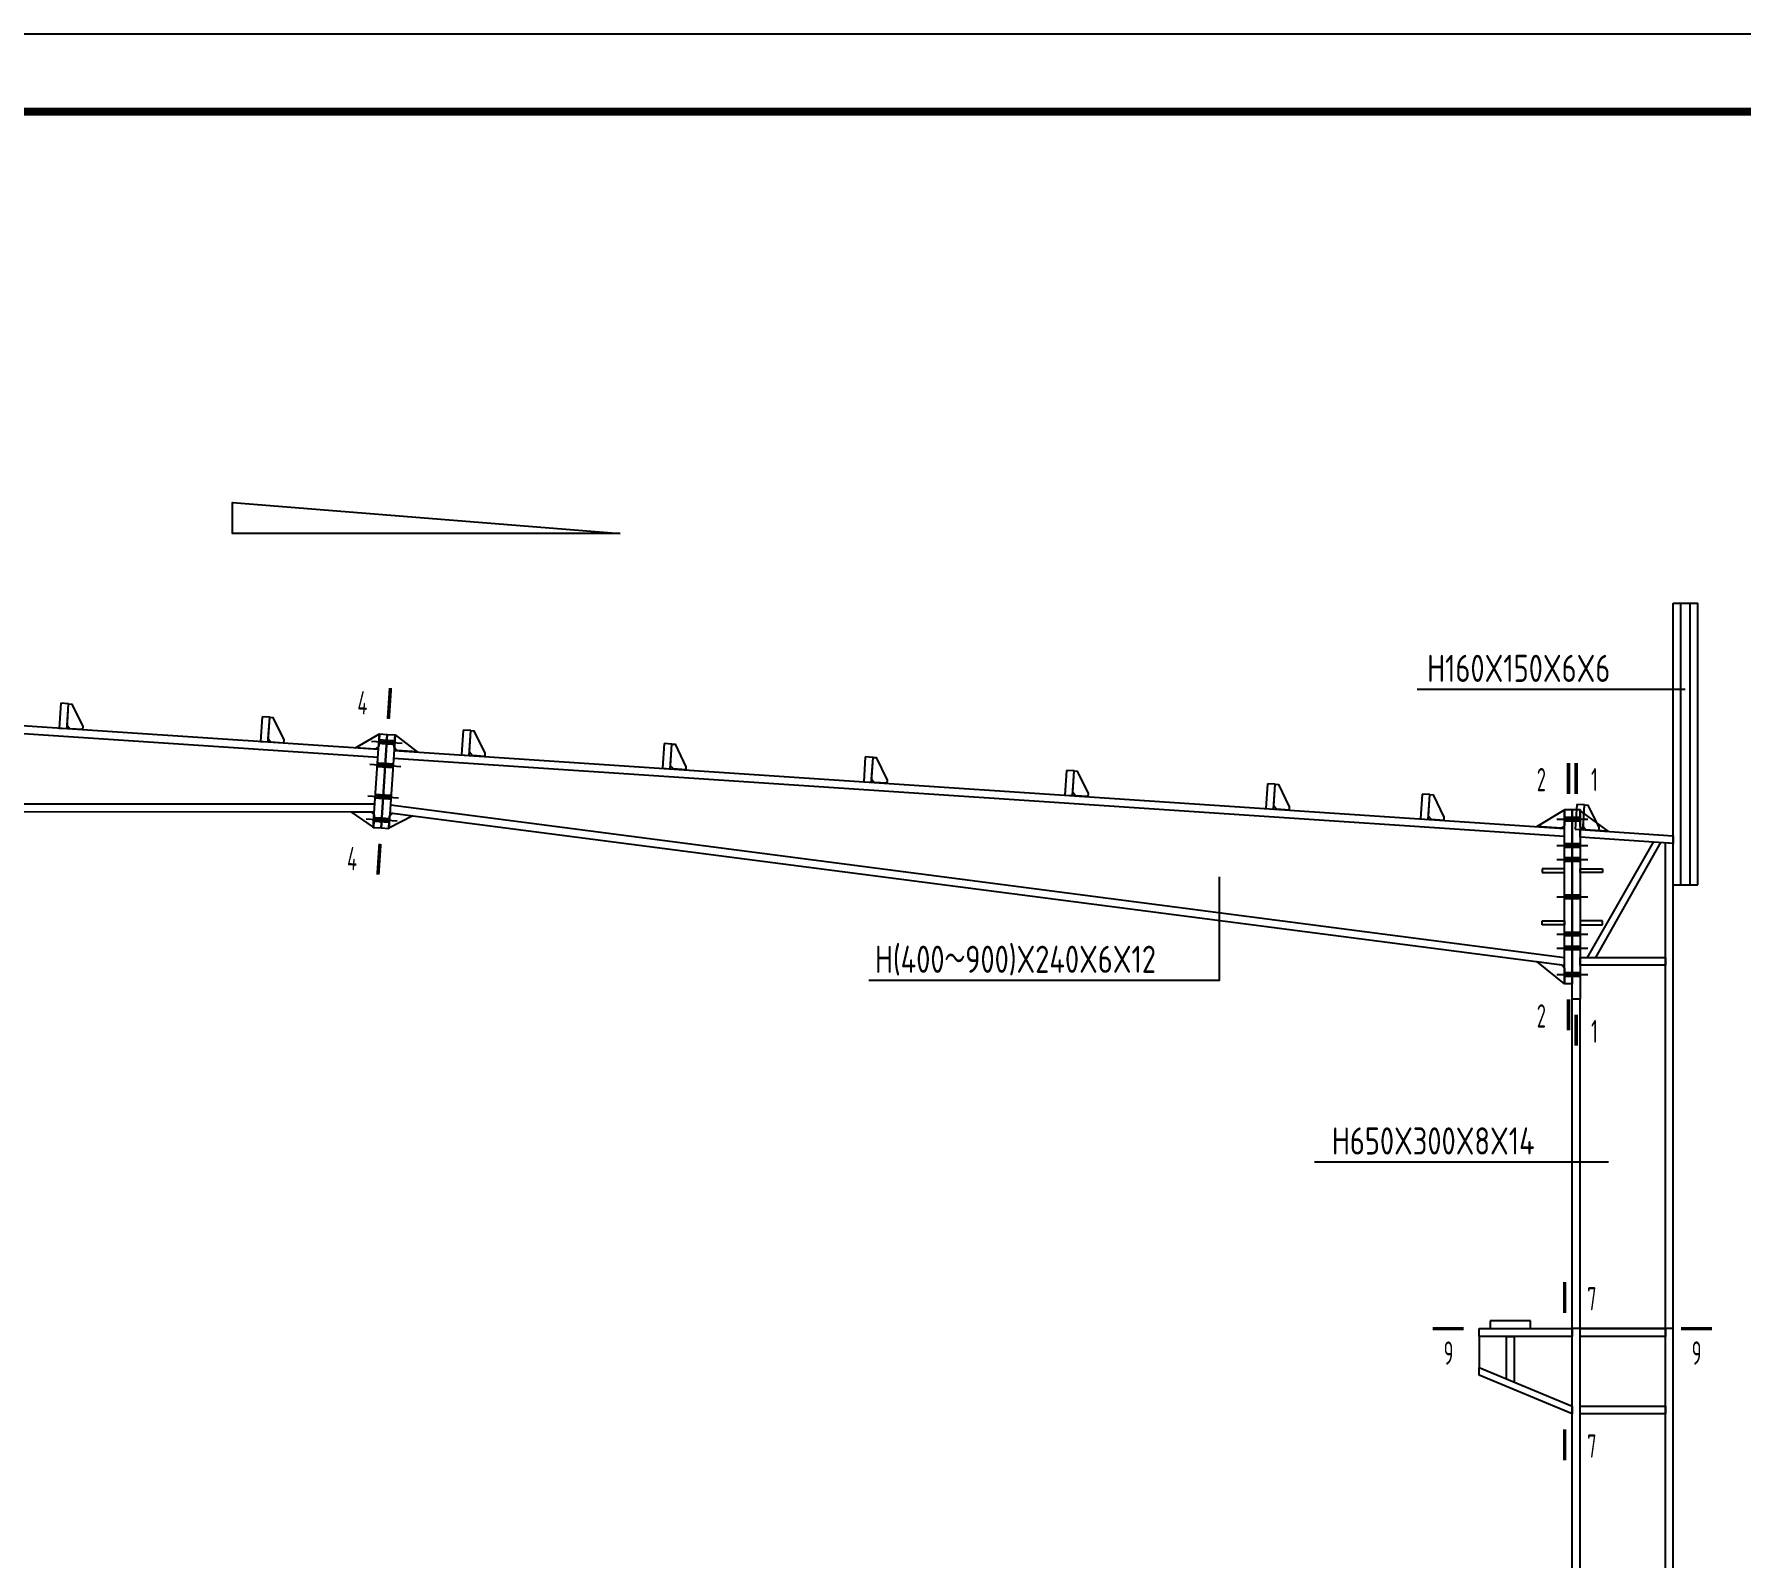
# Model space of a CAD drawing. Extents: x 9752569 to 9923256, y 1590558 to 2510207.
# Drawn here: x 9860743 to 9882760, y 1761725 to 1781383 of the extents above; entities that cross this region are included whole.
import ezdxf

# ---------------------------------------------------------------- set-up
doc = ezdxf.new("R2010")
doc.units = 0
doc.header["$LTSCALE"] = 1000
doc.header["$MEASUREMENT"] = 0
for name, color, linetype in [('10', 7, 'CONTINUOUS'), ('114', 2, 'CONTINUOUS'), ('12', 142, 'CONTINUOUS'), ('14', 142, 'CONTINUOUS'), ('PUB_TITLE', 4, 'CONTINUOUS'), ('柱子', 142, 'CONTINUOUS'), ('标注文字', 3, 'CONTINUOUS')]:
    doc.layers.add(name, color=color, linetype=linetype)
doc.styles.add('TSSD_REIN', font='atssdeng.shx', dxfattribs={"width": 0.7, "bigfont": 'atssdchn.shx'})

msp = doc.modelspace()

# ---------------------------------------------------------------- linework, layer by layer
at = {"layer": '10', "color": 6, "elevation": -193.1}
msp.add_lwpolyline([(9868302.3, 1774939.8), (9863302.3, 1774939.8), (9863302.3, 1775339.8)], close=True, dxfattribs=at)
at = {"layer": '10', "const_width": 45}
for points in [[(9865338.9, 1772947.4), (9865312.3, 1772548.3)], [(9880535.6, 1771979.2), (9880535.6, 1771579.2)], [(9880635.6, 1771979.2), (9880635.6, 1771579.2)], [(9865178.2, 1770538.1), (9865204.8, 1770937.2)], [(9880535.6, 1768531), (9880535.6, 1768931)], [(9880635.6, 1768331), (9880635.6, 1768731)], [(9880485.8, 1765281.8), (9880485.8, 1764881.8)], [(9878785.6, 1764681.8), (9879185.6, 1764681.8)], [(9882385.6, 1764681.8), (9881985.6, 1764681.8)], [(9880485.8, 1762981.8), (9880485.8, 1763381.8)]]:
    msp.add_lwpolyline(points, dxfattribs=at)
at = {"layer": '114'}
for p, q in [((9865092.7, 1772262.3), (9865491.9, 1772235.6)), ((9865072.8, 1771962.9), (9865471.9, 1771936.3)), ((9865045.7, 1771557.4), (9865444.8, 1771530.8)), ((9865025.7, 1771257.8), (9865424.9, 1771231.2)), ((9880385.6, 1771255.2), (9880785.6, 1771255.2)), ((9880385.6, 1770915), (9880785.6, 1770915)), ((9880385.6, 1770735), (9880785.6, 1770735)), ((9880385.6, 1770253), (9880785.6, 1770253)), ((9880385.6, 1769771.8), (9880785.6, 1769771.8)), ((9880385.6, 1769591.8), (9880785.6, 1769591.8)), ((9880385.6, 1769251), (9880785.6, 1769251))]:
    msp.add_line(p, q, dxfattribs=at)
at = {"layer": '114', "color": 1, "const_width": 70}
for points in [[(9865192.5, 1772255.6), (9865392.1, 1772242.3)], [(9865172.6, 1771956.3), (9865372.1, 1771942.9)], [(9865145.5, 1771550.7), (9865345.1, 1771537.4)], [(9865125.5, 1771251.2), (9865325.1, 1771237.9)], [(9880485.6, 1771255.2), (9880685.6, 1771255.2)], [(9880485.6, 1770915), (9880685.6, 1770915)], [(9880485.6, 1770735), (9880685.6, 1770735)], [(9880485.6, 1770253), (9880685.6, 1770253)], [(9880485.6, 1769771.8), (9880685.6, 1769771.8)], [(9880485.6, 1769591.8), (9880685.6, 1769591.8)], [(9880485.6, 1769251), (9880685.6, 1769251)]]:
    msp.add_lwpolyline(points, dxfattribs=at)
at = {"layer": '12'}
for points in [[(9861088.4, 1772749.5), (9861067.1, 1772430.2)], [(9861188.1, 1772742.8), (9861088.4, 1772749.5)], [(9861166.9, 1772423.5), (9861188.1, 1772742.8)], [(9861369.1, 1772450.1), (9861366.4, 1772410.2), (9861206.8, 1772420.9), (9861169.5, 1772463.4), (9861188.1, 1772742.8), (9861228, 1772740.2), (9861369.1, 1772450.1)], [(9861067.1, 1772430.2), (9861166.9, 1772423.5)], [(9863682.6, 1772576.7), (9863661.3, 1772257.4)], [(9863782.4, 1772570), (9863682.6, 1772576.7)], [(9863761.1, 1772250.7), (9863782.4, 1772570)], [(9863963.3, 1772277.3), (9863960.7, 1772237.4), (9863801, 1772248.1), (9863763.8, 1772290.6), (9863782.4, 1772570), (9863822.3, 1772567.3), (9863963.3, 1772277.3)], [(9866276.9, 1772403.8), (9866255.6, 1772084.5)], [(9866376.6, 1772397.1), (9866276.9, 1772403.8)], [(9866355.3, 1772077.8), (9866376.6, 1772397.1)], [(9866557.6, 1772104.4), (9866554.9, 1772064.5), (9866395.3, 1772075.2), (9866358, 1772117.7), (9866376.6, 1772397.1), (9866416.5, 1772394.4), (9866557.6, 1772104.4)], [(9863661.3, 1772257.4), (9863761.1, 1772250.7)], [(9868871.1, 1772230.7), (9868849.8, 1771911.4)], [(9868970.9, 1772224), (9868871.1, 1772230.7)], [(9868949.6, 1771904.8), (9868970.9, 1772224)], [(9869151.8, 1771931.4), (9869149.1, 1771891.5), (9868989.5, 1771902.1), (9868952.2, 1771944.7), (9868970.9, 1772224), (9869010.8, 1772221.4), (9869151.8, 1771931.4)], [(9866255.6, 1772084.5), (9866355.3, 1772077.8)], [(9871465.3, 1772057.6), (9871444, 1771738.3)], [(9871565.1, 1772051), (9871465.3, 1772057.6)], [(9871543.8, 1771731.7), (9871565.1, 1772051)], [(9871746, 1771758.3), (9871743.4, 1771718.4), (9871583.7, 1771729), (9871546.5, 1771771.6), (9871565.1, 1772051), (9871605, 1772048.3), (9871746, 1771758.3)], [(9868849.8, 1771911.4), (9868949.6, 1771904.8)], [(9871444, 1771738.3), (9871543.8, 1771731.7)], [(9874059.6, 1771884.6), (9874038.3, 1771565.3)], [(9874159.3, 1771877.9), (9874059.6, 1771884.6)], [(9874138, 1771558.6), (9874159.3, 1771877.9)], [(9874340.3, 1771585.2), (9874337.6, 1771545.3), (9874178, 1771556), (9874140.7, 1771598.5), (9874159.3, 1771877.9), (9874199.2, 1771875.3), (9874340.3, 1771585.2)], [(9876653.8, 1771711.5), (9876632.5, 1771392.2)], [(9876753.6, 1771704.9), (9876653.8, 1771711.5)], [(9874038.3, 1771565.3), (9874138, 1771558.6)], [(9876732.3, 1771385.6), (9876753.6, 1771704.9)], [(9876934.5, 1771412.2), (9876931.8, 1771372.3), (9876772.2, 1771382.9), (9876734.9, 1771425.5), (9876753.6, 1771704.9), (9876793.5, 1771702.2), (9876934.5, 1771412.2)], [(9878649.4, 1771578.4), (9878628.1, 1771259.1)], [(9878749.1, 1771571.7), (9878649.4, 1771578.4)], [(9878727.9, 1771252.5), (9878749.1, 1771571.7)], [(9878930.1, 1771279.1), (9878927.4, 1771239.2), (9878767.8, 1771249.8), (9878730.5, 1771292.4), (9878749.1, 1771571.7), (9878789, 1771569.1), (9878930.1, 1771279.1)], [(9876632.5, 1771392.2), (9876732.3, 1771385.6)], [(9880644.9, 1771445.3), (9880623.6, 1771126)], [(9880744.7, 1771438.6), (9880644.9, 1771445.3)], [(9880723.4, 1771119.3), (9880744.7, 1771438.6)], [(9880925.6, 1771145.9), (9880923, 1771106), (9880763.3, 1771116.7), (9880726.1, 1771159.2), (9880744.7, 1771438.6), (9880784.6, 1771436), (9880925.6, 1771145.9)], [(9878628.1, 1771259.1), (9878727.9, 1771252.5)], [(9880623.6, 1771126), (9880723.4, 1771119.3)]]:
    msp.add_lwpolyline(points, dxfattribs=at)
at = {"layer": '14'}
for points in [[(9864886.5, 1772175.8), (9865199.2, 1772355.4)], [(9865146, 1772158.5), (9864886.5, 1772175.8)], [(9865118.3, 1771143.4), (9865199.2, 1772355.4)], [(9865188.5, 1772195.7), (9865146, 1772158.5)], [(9865199.2, 1772355.4), (9865188.5, 1772195.7)], [(9865199.2, 1772355.4), (9865299, 1772348.7)], [(9865299, 1772348.7), (9865218.1, 1771136.8)], [(9865218.1, 1771136.8), (9865299, 1772348.7)], [(9865299, 1772348.7), (9865398.7, 1772342.1)], [(9865398.7, 1772342.1), (9865317.9, 1771130.1)], [(9865388.1, 1772182.4), (9865398.7, 1772342.1)], [(9865425.3, 1772139.8), (9865388.1, 1772182.4)], [(9865398.7, 1772342.1), (9865684.8, 1772122.5)], [(9865684.8, 1772122.5), (9865425.3, 1772139.8)], [(9865118.9, 1771151.4), (9864832.2, 1771351)], [(9864832.2, 1771351), (9865092.2, 1771350.9)], [(9865092.2, 1771350.9), (9865129.5, 1771311)], [(9865129.5, 1771311), (9865118.9, 1771151.4)], [(9865629.3, 1771299.4), (9865318.5, 1771138.5)], [(9865318.5, 1771138.5), (9865329.1, 1771298.1)], [(9865329.1, 1771298.1), (9865371.4, 1771332.9)], [(9865371.4, 1771332.9), (9865629.3, 1771299.4)], [(9880126.4, 1771159.2), (9880485.6, 1771375.2)], [(9880485.6, 1769131), (9880485.6, 1771379.2)], [(9880485.6, 1771379.2), (9880585.6, 1771379.2)], [(9880485.6, 1771375.2), (9880485.6, 1771175.2)], [(9880585.6, 1768931), (9880585.6, 1771379.2)], [(9880585.6, 1771379.2), (9880685.6, 1771379.2)], [(9880585.6, 1771379.2), (9880585.6, 1769131)], [(9880685.6, 1771379.2), (9880685.6, 1768931)], [(9880685.6, 1771161.9), (9880685.6, 1771361.9)], [(9880685.6, 1771361.9), (9881044.8, 1771097.9)], [(9865218.1, 1771136.8), (9865118.3, 1771143.4)], [(9865317.9, 1771130.1), (9865218.1, 1771136.8)], [(9880445.7, 1771137.9), (9880126.4, 1771159.2)], [(9880485.6, 1771175.2), (9880445.7, 1771137.9)], [(9880725.5, 1771119.2), (9880685.6, 1771161.9)], [(9880685.6, 1771121.9), (9881885.6, 1771041.8)], [(9880685.6, 1771021.6), (9880685.6, 1771121.9)], [(9881044.8, 1771097.9), (9880725.5, 1771119.2)], [(9881885.6, 1770941.6), (9880685.6, 1771021.6)], [(9880782, 1769471.4), (9881631.1, 1770958.6)], [(9881724.6, 1770952.3), (9880886.3, 1769471.4)], [(9881885.6, 1771041.8), (9881885.6, 1770941.6)], [(9880485.6, 1770615), (9880195.6, 1770615)], [(9880195.6, 1770615), (9880195.6, 1770565)], [(9880485.6, 1770565), (9880485.6, 1770615)], [(9880685.6, 1770615), (9880975.6, 1770615)], [(9880685.6, 1770565), (9880685.6, 1770615)], [(9880975.6, 1770615), (9880975.6, 1770565)], [(9880195.6, 1770565), (9880485.6, 1770565)], [(9880975.6, 1770565), (9880685.6, 1770565)], [(9880195.6, 1769891.8), (9880195.6, 1769941.8)], [(9880195.6, 1769941.8), (9880485.6, 1769941.8)], [(9880485.6, 1769891.8), (9880195.6, 1769891.8)], [(9880485.6, 1769941.8), (9880485.6, 1769891.8)], [(9880975.6, 1769941.8), (9880685.6, 1769941.8)], [(9880685.6, 1769941.8), (9880685.6, 1769891.8)], [(9880685.6, 1769891.8), (9880975.6, 1769891.8)], [(9880975.6, 1769891.8), (9880975.6, 1769941.8)], [(9880485.6, 1769131), (9880128.6, 1769417.3)], [(9880128.6, 1769417.3), (9880446, 1769376.1)], [(9880446, 1769376.1), (9880485.6, 1769331)], [(9880485.6, 1769331), (9880485.6, 1769131)], [(9880685.6, 1769471.4), (9881785.6, 1769471.4)], [(9880685.6, 1769371.4), (9880685.6, 1769471.4)], [(9881785.6, 1769371.4), (9880685.6, 1769371.4)], [(9881785.6, 1769471.4), (9881785.6, 1769371.4)], [(9880585.6, 1769131), (9880485.6, 1769131)], [(9880685.6, 1768931), (9880585.6, 1768931)], [(9879385.6, 1764681.8), (9880585.6, 1764681.8)], [(9879385.6, 1764581.8), (9879385.6, 1764681.8)], [(9880045.6, 1764781.8), (9879525.6, 1764781.8)], [(9879525.6, 1764781.8), (9879525.6, 1764681.8)], [(9879525.6, 1764681.8), (9880045.6, 1764681.8)], [(9880045.6, 1764681.8), (9880045.6, 1764781.8)], [(9880585.6, 1764681.8), (9880585.6, 1764581.8)], [(9880685.6, 1764681.8), (9881785.6, 1764681.8)], [(9880685.6, 1764581.8), (9880685.6, 1764681.8)], [(9881785.6, 1764681.8), (9881785.6, 1764581.8)], [(9880585.6, 1764581.8), (9879385.6, 1764581.8)], [(9879385.6, 1764581.8), (9879385.6, 1764181.8)], [(9880585.6, 1764581.8), (9879385.6, 1764581.8)], [(9879735.6, 1764036), (9879735.6, 1764581.8)], [(9879735.6, 1764581.8), (9879835.6, 1764581.8)], [(9879835.6, 1764581.8), (9879835.6, 1763994.3)], [(9880585.6, 1763681.8), (9880585.6, 1764581.8)], [(9881785.6, 1764581.8), (9880685.6, 1764581.8)], [(9879385.6, 1764181.8), (9880585.6, 1763681.8)], [(9879385.6, 1764181.8), (9880585.6, 1763681.8)], [(9879385.6, 1764081.8), (9879385.6, 1764181.8)], [(9880585.6, 1763581.8), (9879385.6, 1764081.8)], [(9880585.6, 1763681.8), (9880585.6, 1763581.8)], [(9880685.6, 1763681.8), (9881785.6, 1763681.8)], [(9880685.6, 1763581.8), (9880685.6, 1763681.8)], [(9881785.6, 1763581.8), (9880685.6, 1763581.8)], [(9881785.6, 1763681.8), (9881785.6, 1763581.8)]]:
    msp.add_lwpolyline(points, dxfattribs=at)
at = {"layer": 'PUB_TITLE'}
msp.add_lwpolyline([(9811805.5, 1721982.8), (9895905.5, 1721982.8), (9895905.5, 1781382.8), (9811805.5, 1781382.8)], close=True, dxfattribs=at)
at = {"layer": 'PUB_TITLE', "const_width": 100}
msp.add_lwpolyline([(9814305.5, 1722982.8), (9894905.5, 1722982.8), (9894905.5, 1780382.8), (9814305.5, 1780382.8)], close=True, dxfattribs=at)
at = {"layer": '柱子'}
for points in [[(9881885.6, 1770409), (9881885.6, 1774041.8)], [(9881885.6, 1774041.8), (9881985.6, 1774041.8)], [(9881885.6, 1774041.8), (9882205.6, 1774041.8)], [(9881985.6, 1770409), (9881985.6, 1774041.8)], [(9882105.6, 1770409), (9882105.6, 1774041.8)], [(9882105.6, 1774041.8), (9882205.6, 1774041.8)], [(9882205.6, 1770409), (9882205.6, 1774041.8)], [(9852679, 1772888.7), (9865179.2, 1772056)], [(9852685.6, 1772988.5), (9865185.9, 1772155.8)], [(9865378.8, 1772042.7), (9880485.6, 1771035)], [(9865385.4, 1772142.5), (9880485.6, 1771135.2)], [(9852576.1, 1771352.1), (9865132.2, 1771350.9)], [(9852582.8, 1771452.1), (9865138.9, 1771450.9)], [(9865331.8, 1771338), (9880485.6, 1769371)], [(9865338.4, 1771438), (9880485.6, 1769471.8)], [(9881785.6, 1764681.8), (9881785.6, 1770948.2)], [(9881885.6, 1770941.6), (9881785.6, 1770948.2)], [(9881885.6, 1764681.8), (9881885.6, 1770941.6)], [(9881885.6, 1770409), (9882205.6, 1770409)], [(9880585.6, 1764681.8), (9880585.6, 1768931)], [(9880685.6, 1768931), (9880585.6, 1768931)], [(9880685.6, 1764681.8), (9880685.6, 1768931)], [(9880585.6, 1746181.8), (9880585.6, 1764681.8)], [(9880685.6, 1764681.8), (9880585.6, 1764681.8)], [(9880685.6, 1746181.8), (9880685.6, 1764681.8)], [(9881785.6, 1764681.8), (9880685.6, 1764681.8)], [(9881785.6, 1746181.8), (9881785.6, 1764681.8)], [(9881885.6, 1764681.8), (9881785.6, 1764681.8)], [(9881885.6, 1746181.8), (9881885.6, 1764681.8)]]:
    msp.add_lwpolyline(points, dxfattribs=at)
at = {"layer": '标注文字'}
for p, q in [((9882043.3, 1772926.7, 200), (9878583.2, 1772926.7, 200)), ((9881051.9, 1766829.4, 200), (9877258.6, 1766829.4, 200))]:
    msp.add_line(p, q, dxfattribs=at)
at = {"layer": '标注文字', "elevation": 200}
msp.add_lwpolyline([(9876030.1, 1770512.4), (9876030.1, 1769173.2), (9871508.4, 1769173.2)], dxfattribs=at)

# ---------------------------------------------------------------- texts
at = {"layer": '10', "style": 'TSSD_REIN', "width": 0.6}
for p in [(9864907.5, 1772610.8), (9864773.5, 1770600.7)]:
    msp.add_text('4', height=300, rotation=356.18371, dxfattribs=at).set_placement(p)
for s, p in [('2', (9880127.6, 1771614.7)), ('1', (9880827.6, 1771614.7)), ('2', (9880127.6, 1768566.5)), ('1', (9880827.6, 1768366.5)), ('7', (9880777.6, 1764917.3)), ('9', (9878925.2, 1764217.3)), ('9', (9882125.2, 1764217.3)), ('7', (9880777.6, 1763017.3))]:
    msp.add_text(s, height=300, dxfattribs=at).set_placement(p)
at = {"layer": '标注文字', "linetype": 'ByBlock', "style": 'TSSD_REIN', "width": 0.8}
for s, p in [('H160X150X6X6', (9878712.9, 1773025.5, 702)), ('H(400～900)X240X6X12', (9871590.1, 1769272.1, 702)), ('H650X300X8X14', (9877484.6, 1766928.2, 702))]:
    msp.add_text(s, height=350, dxfattribs=at).set_placement(p)

doc.saveas('drawing.dxf')
